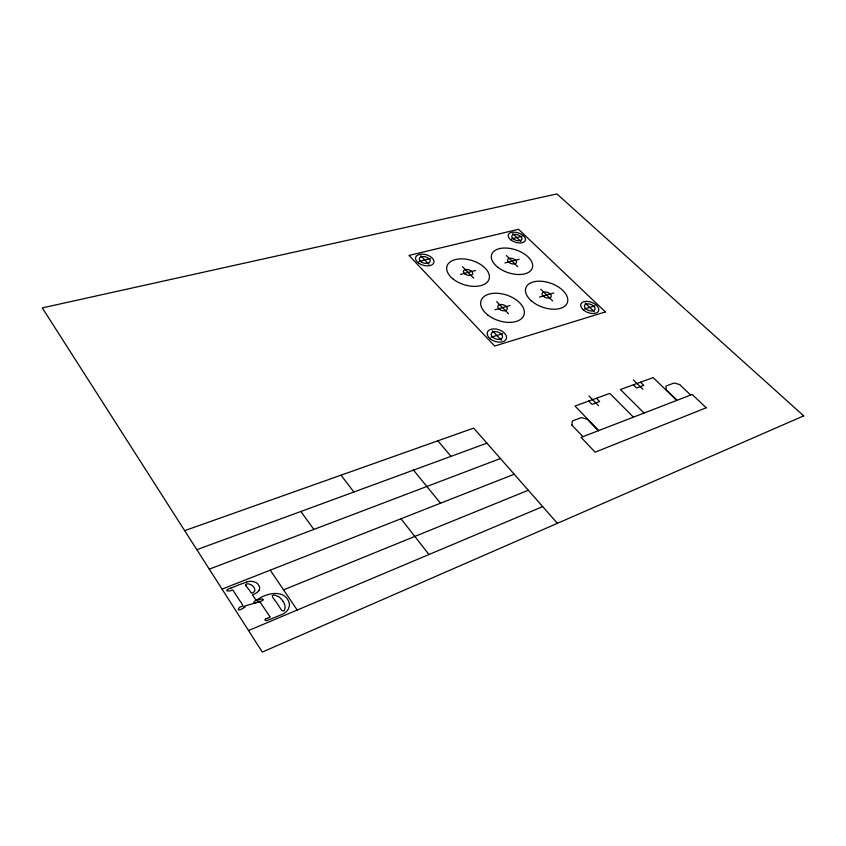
<?xml version="1.0" encoding="UTF-8"?>
<svg xmlns="http://www.w3.org/2000/svg" width="846" height="846" viewBox="0 0 846 846"><rect width="100%" height="100%" fill="white"/><g stroke="black" fill="none" stroke-linecap="round" stroke-linejoin="round"><path stroke-width="1.27" d="M571.854 425.041L572.308 421.001L581.445 417.596L587.293 419.246L598.344 430.709M258.887 590.55L259.585 588.816A6.514 5.235 6.8 0 0 259.511 586.796L257.967 584.152A7.857 6.313 6.7 0 0 255.767 582.482L253.366 581.562M265.433 619.082L265.464 619.05A1.301 1.068 7.5 0 1 265.073 619.325L265.21 620.478L266.553 620.573M248.544 630.556L542.688 506.606M267.484 618.31L269.091 617.643A1.629 1.332 7.9 0 0 269.694 617.294M265.665 618.891L265.697 618.87A11.844 9.824 8 0 1 267.484 618.331M283.569 589.863L528.306 490.246M222.054 589.123L514.22 474.225M230.799 588.171L236.32 585.992A20.854 16.899 6.3 0 1 238.498 584.967L238.868 584.808A8.048 6.472 5.9 0 1 239.259 584.671L246.672 582.09M209.29 569.157L500.42 458.532M196.843 549.678L486.905 443.167M184.682 530.654L473.665 428.108L557.387 523.325M490.966 337.247L502.714 333.705M584.533 308.991L594.95 305.85M494.952 309.795L510.075 305.469M539.494 297.073L553.792 292.991M460.541 274.379L475.6 270.498M504.893 262.947L519.137 259.278M418.939 261.393L430.551 258.559M511.671 238.805L522.024 236.277M679.624 384.539L674.167 382.984L666.13 385.988L666.045 389.646L677.064 400.306M250.659 584.575L248.671 583.909A3.68 2.961 6.4 0 0 246.831 584.004L246.323 584.174A2.157 1.734 6.4 0 0 245.583 584.618A1.618 1.301 6.4 0 0 245.477 585.358M278.355 596.536L275.024 595.161A4.209 3.416 8.6 0 0 273.226 595.256L272.275 595.721L272.729 597.392A25.75 20.685 10.4 0 0 273.459 598.408L274.379 599.624A29.853 24.428 6.1 0 1 275.172 600.745A27.548 22.567 6.5 0 1 276.695 602.722L281.581 610.283L283.484 611.045A3.395 2.771 9.2 0 0 284.372 610.357L285.134 607.692A13.536 11.04 8.3 0 0 285.039 606.519A16.74 13.663 8 0 0 283.103 601.305M679.655 384.549L690.674 395.05M512.761 233.602L520.988 241.491M585.199 303.048L594.347 311.814M676.789 400.412L653.144 377.602L620.425 389.52L644.07 413.049M640.549 382.191L643.785 385.353L636.615 387.986L633.379 384.803M506.447 255.619L517.699 266.638M540.774 289.247L552.618 300.848M633.347 379.939L642.918 389.319M633.432 417.163L609.776 393.39L575.026 406.038L598.651 430.593M596.409 398.255L599.645 401.554L592.02 404.346L588.784 401.036M462.54 266.744L473.718 278.165M496.676 301.631L508.467 313.676M588.985 395.939L598.545 405.71M420.726 255.735L428.837 264.238M492.34 330.733L501.414 340.24M571.864 425.062L582.873 436.684M246.154 586.056L245.583 585.347M437.858 440.808L451.024 456.343M413.504 470.112L440.502 503.211M400.993 518.757L428.975 554.532M341.023 475.177L353.892 492.002M300.88 511.47L313.845 529.427M270.244 570.162L297.221 610.051M269.779 616.491L260.082 602.066L258.157 601.707A8.65 7.064 7.4 0 0 256.666 602.479L255.132 603.124A1.914 1.555 6.7 0 1 254.36 603.283L253.758 602.997A1.216 0.994 6.8 0 1 253.663 602.489L254.561 601.252A20.389 16.73 7.8 0 1 255.82 600.47L258.167 599.063A8.079 6.578 7.5 0 1 258.622 598.799C267.484 592.919 284.721 589.239 289.057 602.458A11.95 9.729 8.8 0 1 289.364 605.937L288.497 608.771A16.148 13.134 8.5 0 1 282.257 614.376L268.002 620.15A6.081 5.002 7.5 0 1 266.564 620.615M269.874 616.48A1.068 0.878 7.9 0 1 269.599 617.22M278.429 596.462A17.978 14.668 7.8 0 1 282.998 601.337M230.799 588.171A21.002 17.068 5.3 0 0 228.431 588.943C223.545 591.259 230.218 591.756 232.227 589.969A1.692 1.354 5 0 1 232.967 590.233L239.661 600.554A9.962 8.058 6.3 0 0 239.968 600.946L240.253 601.305A18.824 15.334 4 0 1 241.184 602.563L242.887 605.884A4.399 3.574 5.4 0 1 241.755 606.508C239.164 606.18 236.298 611.468 240.222 609.712A25.253 20.304 4.6 0 0 242.453 608.623L244.145 607.661A18.644 15.365 6.5 0 1 244.579 607.417L245.054 607.206C236.806 606.593 270.657 600.544 261.848 598.936A9.983 8.143 7.6 0 0 261.425 599.031L261.171 599.095A15.82 12.701 7.1 0 1 260.536 599.254A12.827 10.321 6.9 0 1 259.542 599.592L258.707 599.856A11.241 9.179 7.5 0 0 257.882 600.142L255.873 600.057L252.415 594.77L253.779 594.22A13.24 10.607 6.4 0 0 258.939 590.582M246.63 582.027A10.628 8.545 6.7 0 1 253.356 581.593M250.628 584.618A7.54 6.059 6.3 0 1 254.858 590.36A4.209 3.384 6.6 0 1 252.743 592.655L252.658 592.697A4.769 3.828 6.6 0 1 251.304 593.088L249.337 590.085A10.036 8.048 7.2 0 1 248.248 588.753L248.111 588.541A13.599 10.956 5.3 0 0 246.863 586.976A11.95 9.613 5.4 0 0 246.154 586.056M803.7 415.851L262.292 652.076L42.3 307.902L556.911 193.924L803.7 415.851M706.177 407.783L595.129 452.176L581.117 437.361L692.187 394.469L706.177 407.783M605.408 311.92L494.699 346.025L408.988 255.429L518.545 229.287L605.408 311.92M487.825 315.029A22.609 13.399 18.4 0 0 523.875 315.188A22.609 13.399 18.4 0 0 495.798 293.224A22.609 13.399 18.4 0 0 487.825 315.029M453.329 279.201A22.017 12.722 17 0 0 488.84 279.762A22.017 12.722 17 0 0 461.979 258.855A22.017 12.722 17 0 0 453.329 279.201M583.328 309.858A9.486 5.414 21 0 0 598.503 311.095A9.486 5.414 21 0 0 587.431 301.398A9.486 5.414 21 0 0 583.328 309.858M492.943 337.427A5.933 3.627 18.6 0 0 502.45 337.459A5.933 3.627 18.6 0 0 495.174 331.558A5.933 3.627 18.6 0 0 492.943 337.427M490.257 338.812A10.025 6.123 18.6 0 0 506.31 338.834A10.025 6.123 18.6 0 0 493.99 328.883A10.025 6.123 18.6 0 0 490.257 338.812M543.28 296.227A4.822 2.771 19.6 0 0 551.106 296.893A4.822 2.771 19.6 0 0 545.628 291.986A4.822 2.771 19.6 0 0 543.28 296.227M499.288 309.181A4.96 2.94 18.4 0 0 507.219 309.276A4.96 2.94 18.4 0 0 501.128 304.433A4.96 2.94 18.4 0 0 499.288 309.181M531.309 300.774A22.017 12.648 19.6 0 0 566.936 303.566A22.017 12.648 19.6 0 0 541.652 281.274A22.017 12.648 19.6 0 0 531.309 300.774M421.255 261.9A5.615 3.236 15.5 0 0 430.159 261.52A5.615 3.236 15.5 0 0 422.873 256.528A5.615 3.236 15.5 0 0 421.255 261.9M511.058 240.031A8.957 4.886 18.1 0 0 525.313 240.497A8.957 4.886 18.1 0 0 514.199 232.153A8.957 4.886 18.1 0 0 511.058 240.031M585.95 308.843A5.615 3.204 21 0 0 594.928 309.594A5.615 3.204 21 0 0 588.393 303.851A5.615 3.204 21 0 0 585.95 308.843M513.416 239.006A5.298 2.898 18.1 0 0 521.866 239.291A5.298 2.898 18.1 0 0 515.299 234.342A5.298 2.898 18.1 0 0 513.416 239.006M498.199 267.548A21.425 12.034 18.2 0 0 532.261 268.224A21.425 12.034 18.2 0 0 505.548 248.026A21.425 12.034 18.2 0 0 498.199 267.548M508.985 262.461A4.695 2.644 18.2 0 0 516.483 262.662A4.695 2.644 18.2 0 0 510.677 258.21A4.695 2.644 18.2 0 0 508.985 262.461M464.835 273.861A4.833 2.792 17 0 0 472.65 274.041A4.833 2.792 17 0 0 466.823 269.43A4.833 2.792 17 0 0 464.835 273.861M418.844 263.254A9.486 5.478 15.5 0 0 433.882 262.588A9.486 5.478 15.5 0 0 421.541 254.16A9.486 5.478 15.5 0 0 418.844 263.254"/></g></svg>
